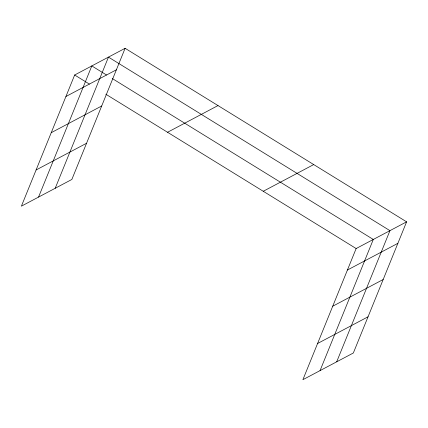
<?xml version="1.0" encoding="UTF-8"?>
<svg xmlns="http://www.w3.org/2000/svg" width="428" height="428" viewBox="0 0 428 428"><rect width="100%" height="100%" fill="white"/><g stroke="black" fill="none" stroke-linecap="round" stroke-linejoin="round"><path stroke-width="0.64" d="M125.11 48.305L74.659 75.002L21.4 206.162L71.856 179.46L125.11 48.305L406.6 221.838L353.341 352.998L302.89 379.695L356.144 248.54L406.6 221.838M38.552 197.083L91.811 65.923L106.54 75.002M55.207 188.272L108.461 57.117L389.951 230.649L336.692 361.81M320.042 370.621L373.302 239.461L112.206 78.495M65.933 96.498L116.384 69.796M51.237 132.685L101.687 105.984M36.096 169.975L86.547 143.273M167.551 132.268L218.002 105.572M263.257 191.273L313.708 164.571M347.418 270.031L397.874 243.329M332.722 306.218L383.178 279.521M317.581 343.507L368.037 316.806M74.659 75.002L89.382 84.081M105.812 94.208L356.144 248.54"/></g></svg>
